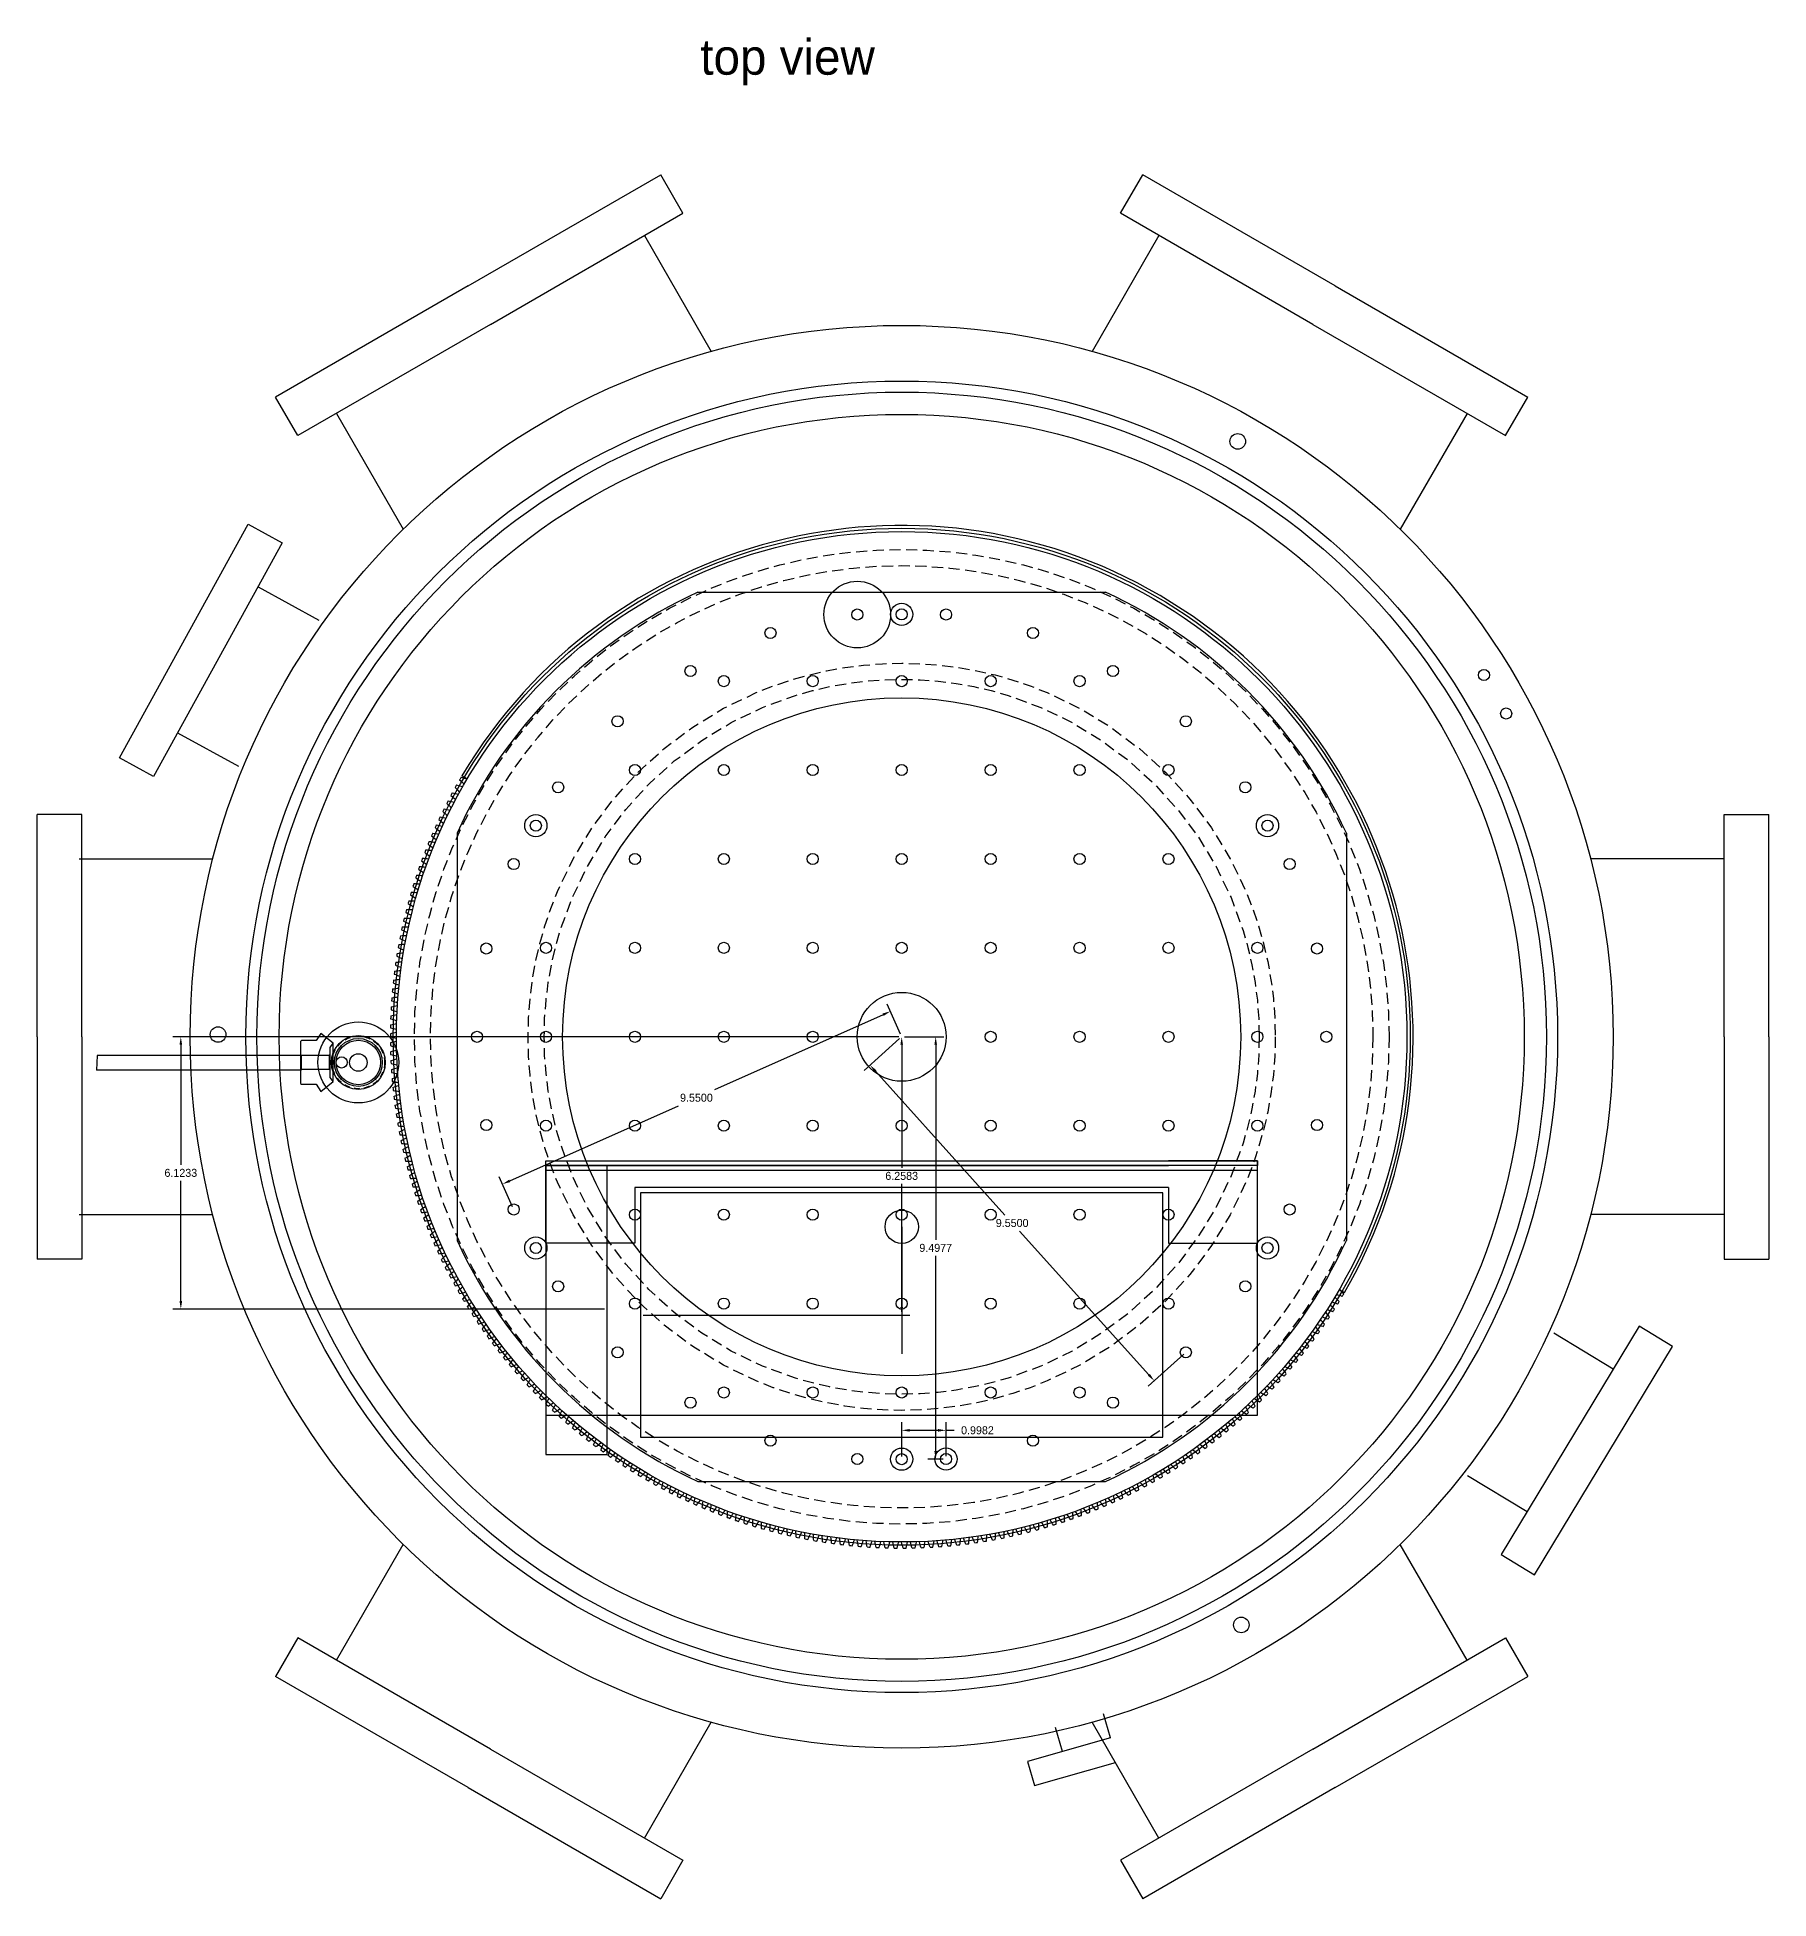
# Model space of a CAD drawing. Header units: inches. Extents: x -164 to 250, y -285 to 80.
# Drawn here: x -25.51 to 13.44, y -285.19 to -243.32 of the extents above; entities that cross this region are included whole.
import ezdxf

# ---------------------------------------------------------------- set-up
doc = ezdxf.new("R2010")
doc.units = ezdxf.units.IN
doc.header["$MEASUREMENT"] = 0
doc.linetypes.add('DASHED2', pattern=[0.375, 0.25, -0.125])
doc.linetypes.add('HIDDEN2', pattern=[0.1875, 0.125, -0.0625])
doc.layers.add('trajectories', color=3, linetype='Continuous')
doc.dimstyles.get("Standard").update_dxf_attribs({"dimtxt": 0.18, "dimasz": 0.18, "dimexe": 0.18, "dimexo": 0.0625, "dimgap": 0.09, "dimtad": 0, "dimtih": 1, "dimtoh": 1, "dimdec": 4, "dimzin": 0, "dimdsep": 46, "dimtxsty": 'Standard', "dimcen": 0.09, "dimadec": 0, "dimazin": 0, "dimtfac": 1, "dimtdec": 4, "dimtofl": 0, "dimtmove": 0, "dimatfit": 3, "dimfxl": 1, "dimtolj": 1, "dimtzin": 0, "dimarcsym": 0})

# ---------------------------------------------------------------- blocks, each defined once
blk = doc.blocks.new('*U32')
at = {"color": 4}
blk.add_arc((-7.99, -8.151), 11.5, 45.4038, 45.7334, dxfattribs=at)
for points in [[(0.037, 0.084), (-0.004, 0.061), (-0.044, 0.036), (-0.084, 0.01)], [(0.084, 0.038), (0.061, -0.003), (0.037, -0.044), (0.012, -0.084)]]:
    blk.add_open_spline(points, degree=3, dxfattribs=at)
blk = doc.blocks.new('*U33')
at = {"color": 0, "linetype": 'ByBlock', "lineweight": -2, "transparency": 16777216}
for p, rotation in [((78.687, -95.994), 49.27374301674811), ((78.887, -95.979), 48.26815642456929), ((79.087, -95.967), 47.26256983239065), ((79.287, -95.959), 46.2569832402122), ((79.487, -95.954), 45.25139664803376), ((79.687, -95.953), 44.24581005585532), ((79.888, -95.956), 43.24022346367686), ((80.088, -95.961), 42.23463687149859), ((80.288, -95.971), 41.22905027932033), ((80.488, -95.984), 40.2234636871417), ((76.523, -96.39), 60.33519553071336), ((76.716, -96.337), 59.32960893853489), ((76.91, -96.287), 58.32402234635626), ((77.105, -96.241), 57.31843575417746), ((77.3, -96.198), 56.31284916199867), ((77.497, -96.158), 55.30726256982003), ((77.694, -96.122), 54.3016759776414), ((77.891, -96.089), 53.29608938546278), ((78.09, -96.06), 52.29050279328433), ((78.288, -96.035), 51.28491620110571), ((78.487, -96.013), 50.27932960892691), ((80.688, -96), 39.21787709496306), ((80.887, -96.02), 38.2122905027848), ((81.086, -96.044), 37.20670391060654), ((81.284, -96.071), 36.20111731842791), ((81.482, -96.101), 35.19553072624909), ((81.68, -96.135), 34.18994413407047), ((81.877, -96.172), 33.18435754189184), ((82.073, -96.213), 32.1787709497134), ((82.268, -96.257), 31.17318435753512), ((82.463, -96.305), 30.16759776535685), ((82.656, -96.356), 29.16201117317822), ((82.849, -96.41), 28.15642458099977), ((75.386, -96.78), 66.36871508378475), ((75.573, -96.706), 65.36312849160593), ((75.76, -96.637), 64.35754189942732), ((75.949, -96.57), 63.35195530724869), ((76.139, -96.507), 62.34636871507007), ((76.331, -96.447), 61.3407821228916), ((83.041, -96.468), 27.15083798882151), ((83.232, -96.529), 26.14525139664289), ((83.421, -96.594), 25.13966480446408), ((83.61, -96.662), 24.1340782122856), ((83.797, -96.733), 23.12849162010716), ((83.983, -96.807), 22.12290502792853), ((74.475, -97.194), 71.39664804467787), ((74.654, -97.105), 70.3910614524998), ((74.835, -97.019), 69.38547486032115), ((75.017, -96.936), 68.37988826814237), ((75.201, -96.856), 67.37430167596357), ((84.168, -96.885), 21.11731843574972), ((84.351, -96.966), 20.11173184357129), ((84.533, -97.05), 19.10614525139301), ((84.713, -97.137), 18.10055865921494), ((84.892, -97.228), 17.09497206703686), ((73.774, -97.582), 75.41899441339186), ((73.946, -97.481), 74.41340782121304), ((74.121, -97.382), 73.40782122903461), ((74.297, -97.287), 72.40223463685615), ((85.069, -97.321), 16.08938547485838), ((85.245, -97.418), 15.08379888267958), ((85.418, -97.517), 14.07821229050075), ((85.59, -97.62), 13.07262569832194), ((73.102, -98.019), 79.44134078210618), ((73.267, -97.905), 78.43575418992792), ((73.434, -97.795), 77.43016759774946), ((73.603, -97.687), 76.42458100557066), ((85.761, -97.726), 12.06703910614318), ((85.929, -97.835), 11.06145251396437), ((86.095, -97.946), 10.05586592178589), ((86.259, -98.061), 9.05027932960782), ((72.619, -98.376), 82.45810055864187), ((72.778, -98.254), 81.45251396646343), ((72.939, -98.135), 80.44692737428481), ((86.422, -98.178), 8.04469273742973), ((86.582, -98.299), 7.039106145251279), ((86.74, -98.422), 6.033519553072465), ((72.006, -98.892), 86.48044692735569), ((72.156, -98.759), 85.47486033517688), ((72.308, -98.629), 84.46927374299825), ((72.462, -98.501), 83.46368715082018), ((86.896, -98.547), 5.027932960893711), ((87.05, -98.676), 4.022346368714788), ((87.201, -98.807), 3.016759776536228), ((71.57, -99.306), 89.49720670389155), ((71.713, -99.165), 88.49162011171276), ((71.858, -99.027), 87.48603351953413), ((87.35, -98.941), 2.011173184357352), ((87.497, -99.077), 1.005586592178477), ((71.292, -99.594), 91.508379888249), ((71.43, -99.449), 90.50279329607037), ((70.895, -100.045), 94.52513966478506), ((71.025, -99.892), 93.51955307260626), ((71.157, -99.742), 92.51396648042747), ((70.522, -100.516), 97.54189944132077), ((70.643, -100.357), 96.53631284914194), ((70.768, -100.2), 95.53072625696352), ((70.287, -100.84), 99.55307262567749), ((70.403, -100.677), 98.54748603349903), ((69.956, -101.342), 102.5698324022139), ((70.063, -101.173), 101.5642458100351), ((70.174, -101.006), 100.5586592178563), ((69.751, -101.686), 104.5810055865708), ((69.852, -101.513), 103.5754189943924), ((69.466, -102.215), 107.5977653631067), ((69.557, -102.037), 106.5921787709282), ((69.653, -101.861), 105.5865921787496), ((69.291, -102.576), 109.6089385474638), ((69.377, -102.395), 108.6033519552851), ((69.129, -102.942), 111.6201117318208), ((69.208, -102.758), 110.6145251396422), ((68.911, -103.502), 114.636871508356), ((68.98, -103.314), 113.6312849161777), ((69.053, -103.128), 112.6256983239995), ((68.782, -103.881), 116.648044692713), ((68.845, -103.691), 115.6424581005344), ((68.666, -104.265), 118.6592178770709), ((68.722, -104.073), 117.6536312848919), ((68.564, -104.652), 120.6703910614278), ((68.613, -104.458), 119.6648044692495), ((68.476, -105.043), 122.681564245785), ((68.518, -104.847), 121.6759776536064), ((68.401, -105.437), 124.6927374301419), ((68.437, -105.24), 123.6871508379635), ((68.315, -106.032), 127.7094972066773), ((68.34, -105.833), 126.7039106144988), ((68.369, -105.635), 125.6983240223203), ((68.275, -106.43), 129.7206703910343), ((68.293, -106.231), 128.7150837988559), ((68.249, -106.83), 131.7318435753912), ((68.26, -106.63), 130.7262569832128), ((68.237, -107.23), 133.7430167597764), ((68.242, -107.03), 132.7374301675978), ((68.237, -107.431), 134.748603351955), ((68.24, -107.631), 135.7541899441338), ((68.246, -107.831), 136.7597765363123), ((68.256, -108.031), 137.7653631284909), ((68.269, -108.231), 138.7709497206694), ((68.286, -108.431), 139.7765363128478), ((68.307, -108.63), 140.7821229050263), ((68.331, -108.829), 141.7877094972045), ((68.358, -109.028), 142.7932960893831), ((68.389, -109.225), 143.7988826815618), ((68.423, -109.423), 144.8044692737402), ((68.461, -109.62), 145.8100558659189), ((68.502, -109.816), 146.8156424580975), ((68.547, -110.011), 147.8212290502761), ((68.595, -110.205), 148.8268156424546), ((68.647, -110.399), 149.832402234633), ((68.701, -110.592), 150.8379888268115), ((68.76, -110.783), 151.8435754189901), ((68.821, -110.974), 152.8491620111685), ((68.886, -111.163), 153.8547486033466), ((68.955, -111.352), 154.8603351955249), ((69.026, -111.539), 155.8659217877037), ((69.101, -111.725), 156.8715083798822), ((69.179, -111.909), 157.8770949720606), ((69.26, -112.092), 158.8826815642392), ((69.345, -112.274), 159.8882681564174), ((69.433, -112.454), 160.8938547485958), ((69.523, -112.632), 161.8994413407746), ((69.617, -112.809), 162.9050279329532), ((69.715, -112.985), 163.9106145251315), ((69.815, -113.158), 164.91620111731), ((69.918, -113.33), 165.9217877094884), ((70.024, -113.5), 166.9273743016669), ((70.133, -113.668), 167.9329608938456), ((70.245, -113.834), 168.9385474860243), ((70.36, -113.998), 169.9441340782028), ((70.478, -114.16), 170.9497206703814), ((70.598, -114.32), 171.9553072625602), ((70.722, -114.478), 172.9608938547385), ((70.848, -114.633), 173.9664804469171), ((70.977, -114.787), 174.9720670390959), ((71.108, -114.938), 175.9776536312746), ((71.243, -115.086), 176.9832402234532), ((71.379, -115.233), 177.988826815632), ((71.519, -115.377), 178.9944134078103), ((71.66, -115.518), 180)]:
    blk.add_blockref('*U32', p, dxfattribs=dict(at, rotation=rotation))
blk.add_blockref('*U32', (87.641, -99.216), dxfattribs=at)
blk = doc.blocks.new('*D149')
at = {"layer": 'Defpoints', "color": 0, "transparency": 16777216}
for p in [(-6.064, -265.804), (-22.276, -271.927), (-12.689, -271.927)]:
    blk.add_point(p, dxfattribs=at)
at = {"layer": 'trajectories', "color": 0, "lineweight": -2, "transparency": 16777216}
for p, q in [((-6.126, -265.804), (-22.456, -265.804)), ((-22.276, -265.984), (-22.276, -268.685)), ((-22.276, -271.747), (-22.276, -269.045)), ((-12.751, -271.927), (-22.456, -271.927))]:
    blk.add_line(p, q, dxfattribs=at)
at = {"layer": 'trajectories', "color": 0, "transparency": 16777216}
for points in [[(-22.306, -265.984), (-22.246, -265.984), (-22.276, -265.804)], [(-22.306, -271.747), (-22.246, -271.747), (-22.276, -271.927)]]:
    blk.add_solid(points, dxfattribs=at)
at = {"layer": 'trajectories', "color": 0, "transparency": 16777216, "insert": (-22.276, -268.865), "char_height": 0.18, "attachment_point": 5}
blk.add_mtext('\\A1;6.1233', dxfattribs=at)
blk = doc.blocks.new('*D188')
at = {"layer": 'Defpoints', "color": 0, "transparency": 16777216}
for p in [(-6.064, -265.804), (-11.939, -272.062), (-6.064, -272.062)]:
    blk.add_point(p, dxfattribs=at)
at = {"layer": 'trajectories', "color": 0, "lineweight": -2, "transparency": 16777216}
for p, q in [((-6.126, -265.804), (-6.244, -265.804)), ((-6.064, -265.984), (-6.064, -268.753)), ((-6.064, -271.882), (-6.064, -269.113)), ((-11.876, -272.062), (-5.884, -272.062))]:
    blk.add_line(p, q, dxfattribs=at)
at = {"layer": 'trajectories', "color": 0, "transparency": 16777216}
for points in [[(-6.094, -265.984), (-6.034, -265.984), (-6.064, -265.804)], [(-6.094, -271.882), (-6.034, -271.882), (-6.064, -272.062)]]:
    blk.add_solid(points, dxfattribs=at)
at = {"layer": 'trajectories', "color": 0, "transparency": 16777216, "insert": (-6.064, -268.933), "char_height": 0.18, "attachment_point": 5}
blk.add_mtext('\\A1;6.2583', dxfattribs=at)
blk = doc.blocks.new('*D189')
at = {"layer": 'Defpoints', "color": 0, "transparency": 16777216}
for p in [(-6.064, -265.804), (0.327, -272.901), (-0.384, -273.54)]:
    blk.add_point(p, dxfattribs=at)
at = {"layer": 'trajectories', "color": 0, "lineweight": -2, "transparency": 16777216}
for p, q in [((-6.11, -265.845), (-6.908, -266.564)), ((-6.654, -266.577), (-3.741, -269.812)), ((-0.504, -273.407), (-3.417, -270.172)), ((0.28, -272.943), (-0.518, -273.661))]:
    blk.add_line(p, q, dxfattribs=at)
at = {"layer": 'trajectories', "color": 0, "transparency": 16777216}
for points in [[(-6.631, -266.557), (-6.676, -266.597), (-6.774, -266.443)], [(-0.482, -273.387), (-0.527, -273.427), (-0.384, -273.54)]]:
    blk.add_solid(points, dxfattribs=at)
at = {"layer": 'trajectories', "color": 0, "transparency": 16777216, "insert": (-3.579, -269.992), "char_height": 0.18, "attachment_point": 5}
blk.add_mtext('\\A1;9.5500', dxfattribs=at)
blk = doc.blocks.new('*D190')
at = {"layer": 'Defpoints', "color": 0, "transparency": 16777216}
for p in [(-6.064, -265.804), (-15.042, -269.117), (-14.788, -269.688)]:
    blk.add_point(p, dxfattribs=at)
at = {"layer": 'trajectories', "color": 0, "lineweight": -2, "transparency": 16777216}
for p, q in [((-6.482, -265.306), (-10.276, -266.995)), ((-6.089, -265.747), (-6.391, -265.068)), ((-14.878, -269.044), (-11.084, -267.355)), ((-14.813, -269.631), (-15.116, -268.953))]:
    blk.add_line(p, q, dxfattribs=at)
at = {"layer": 'trajectories', "color": 0, "transparency": 16777216}
for points in [[(-6.495, -265.278), (-6.47, -265.333), (-6.318, -265.233)], [(-14.89, -269.016), (-14.866, -269.071), (-15.042, -269.117)]]:
    blk.add_solid(points, dxfattribs=at)
at = {"layer": 'trajectories', "color": 0, "transparency": 16777216, "insert": (-10.68, -267.175), "char_height": 0.18, "attachment_point": 5}
blk.add_mtext('\\A1;9.5500', dxfattribs=at)
blk = doc.blocks.new('*D192')
at = {"layer": 'Defpoints', "color": 0, "transparency": 16777216}
for p in [(-5.065, -274.655), (-6.064, -275.304), (-5.065, -275.301)]:
    blk.add_point(p, dxfattribs=at)
at = {"layer": 'trajectories', "color": 0, "lineweight": -2, "transparency": 16777216}
for p, q in [((-6.064, -275.241), (-6.064, -274.475)), ((-5.884, -274.655), (-5.245, -274.655)), ((-5.065, -275.239), (-5.065, -274.475)), ((-5.065, -274.655), (-4.885, -274.655))]:
    blk.add_line(p, q, dxfattribs=at)
at = {"layer": 'trajectories', "color": 0, "transparency": 16777216}
for points in [[(-5.884, -274.625), (-5.884, -274.685), (-6.064, -274.655)], [(-5.245, -274.625), (-5.245, -274.685), (-5.065, -274.655)]]:
    blk.add_solid(points, dxfattribs=at)
at = {"layer": 'trajectories', "color": 0, "transparency": 16777216, "insert": (-4.36, -274.655), "char_height": 0.18, "attachment_point": 5}
blk.add_mtext('\\A1;0.9982', dxfattribs=at)
blk = doc.blocks.new('*D193')
at = {"layer": 'Defpoints', "color": 0, "transparency": 16777216}
for p in [(-6.064, -265.804), (-5.299, -265.804), (-5.065, -275.301)]:
    blk.add_point(p, dxfattribs=at)
at = {"layer": 'trajectories', "color": 0, "lineweight": -2, "transparency": 16777216}
for p, q in [((-6.001, -265.804), (-5.119, -265.804)), ((-5.299, -265.984), (-5.299, -270.372)), ((-5.299, -275.121), (-5.299, -270.732)), ((-5.128, -275.301), (-5.479, -275.301))]:
    blk.add_line(p, q, dxfattribs=at)
at = {"layer": 'trajectories', "color": 0, "transparency": 16777216}
for points in [[(-5.329, -265.984), (-5.269, -265.984), (-5.299, -265.804)], [(-5.329, -275.121), (-5.269, -275.121), (-5.299, -275.301)]]:
    blk.add_solid(points, dxfattribs=at)
at = {"layer": 'trajectories', "color": 0, "transparency": 16777216, "insert": (-5.299, -270.552), "char_height": 0.18, "attachment_point": 5}
blk.add_mtext('\\A1;9.4977', dxfattribs=at)

msp = doc.modelspace()

# ---------------------------------------------------------------- linework, layer by layer
for p, q in [((-15.81369, -248.91616), (-11.48356, -246.41616)), ((-10.98356, -247.28219), (-11.48356, -246.41616)), ((-1.14382, -247.28219), (-0.64382, -246.41616)), ((3.68631, -248.91616), (-0.64382, -246.41616)), ((-15.31369, -249.78219), (-10.98356, -247.28219)), ((3.18631, -249.78219), (-1.14382, -247.28219)), ((-11.84959, -247.78219), (-10.34555, -250.38725)), ((-0.27779, -247.78219), (-1.78182, -250.38725)), ((-0.27779, -247.78219), (-1.78182, -250.38725)), ((-15.81369, -248.91616), (-20.14382, -251.41616)), ((3.68631, -248.91616), (8.01644, -251.41616)), ((-15.31369, -249.78219), (-19.64382, -252.28219)), ((3.18631, -249.78219), (7.51644, -252.28219)), ((-19.64382, -252.28219), (-20.14382, -251.41616)), ((7.51644, -252.28219), (8.01644, -251.41616)), ((-18.77779, -251.78219), (-17.27376, -254.38725)), ((6.65041, -251.78219), (5.14638, -254.38725)), ((6.65041, -251.78219), (5.14638, -254.38725)), ((-20.53808, -255.68195), (-19.16978, -256.43637)), ((-22.20964, -256.90143), (-22.20964, -256.90143)), ((-22.3487, -258.96587), (-20.9804, -259.72029)), ((-25.50501, -265.80366), (-25.50501, -260.80366)), ((-24.50501, -260.80366), (-25.50501, -260.80366)), ((-24.50501, -265.80366), (-24.50501, -260.80366)), ((12.43631, -265.80366), (12.43631, -260.80366)), ((12.43631, -260.80366), (13.43631, -260.80366)), ((13.43631, -265.80366), (13.43631, -260.80366)), ((-24.56369, -261.80366), (-21.55562, -261.80366)), ((12.43631, -261.80366), (9.42825, -261.80366)), ((12.43631, -261.80366), (9.42825, -261.80366)), ((-25.50501, -265.80366), (-25.50501, -270.80366)), ((-24.50501, -265.80366), (-24.50501, -270.80366)), ((-19.12851, -265.72841), (-19.23521, -265.88845)), ((-18.84938, -265.94849), (-19.12851, -265.72841)), ((12.43631, -265.80366), (12.43631, -270.80366)), ((13.43631, -265.80366), (13.43631, -270.80366)), ((-19.56316, -265.88845), (-19.58284, -265.90813)), ((-19.58284, -265.90813), (-19.58284, -266.85301)), ((-19.56316, -266.22309), (-19.58284, -266.20341)), ((-19.23521, -265.88845), (-19.56316, -265.88845)), ((-18.93324, -266.22309), (-19.56316, -266.22309)), ((-19.56316, -266.53805), (-19.56316, -266.22309)), ((-18.93324, -266.22309), (-18.91355, -266.20341)), ((-18.93324, -266.53805), (-18.93324, -266.22309)), ((-18.91355, -266.04495), (-18.84938, -265.94849)), ((-18.91355, -266.7162), (-18.91355, -266.04495)), ((-18.84938, -266.81266), (-18.84938, -265.94849)), ((-19.58284, -266.55774), (-19.56316, -266.53805)), ((-18.93324, -266.53805), (-19.56316, -266.53805)), ((-18.91355, -266.55774), (-18.93324, -266.53805)), ((-19.58284, -266.85301), (-19.56316, -266.8727)), ((-19.56316, -266.8727), (-19.23521, -266.8727)), ((-19.23521, -266.8727), (-19.12851, -267.03274)), ((-19.12851, -267.03274), (-18.84938, -266.81266)), ((-18.84938, -266.81266), (-18.91355, -266.7162)), ((-24.56369, -269.80366), (-21.55562, -269.80366)), ((12.43631, -269.80366), (9.42825, -269.80366)), ((12.43631, -269.80366), (9.42825, -269.80366)), ((-24.50501, -270.80366), (-25.50501, -270.80366)), ((12.43631, -270.80366), (13.43631, -270.80366)), ((9.93917, -273.27799), (8.60166, -272.47022)), ((8.00052, -276.488), (6.66302, -275.68023)), ((-18.77779, -279.82513), (-17.27376, -277.22007)), ((6.65041, -279.82513), (5.14638, -277.22007)), ((-19.64382, -279.32513), (-20.14382, -280.19115)), ((-15.31369, -281.82513), (-19.64382, -279.32513)), ((3.18631, -281.82513), (7.51644, -279.32513)), ((7.51644, -279.32513), (8.01644, -280.19115)), ((-15.81369, -282.69115), (-20.14382, -280.19115)), ((3.68631, -282.69115), (8.01644, -280.19115)), ((-11.84959, -283.82513), (-10.34555, -281.22007)), ((-2.45004, -281.87984), (-2.60375, -281.33875)), ((-0.27779, -283.82513), (-1.78182, -281.22007)), ((-1.36786, -281.57242), (-1.52157, -281.03133)), ((-15.31369, -281.82513), (-10.98356, -284.32513)), ((3.18631, -281.82513), (-1.14382, -284.32513)), ((-15.81369, -282.69115), (-11.48356, -285.19115)), ((3.68631, -282.69115), (-0.64382, -285.19115)), ((-10.98356, -284.32513), (-11.48356, -285.19115)), ((-1.14382, -284.32513), (-0.64382, -285.19115))]:
    msp.add_line(p, q)
at = {"color": 3}
for p, q in [((-10.64626, -255.80366), (-1.48111, -255.80366)), ((-16.06369, -261.22108), (-16.06369, -270.38623)), ((3.93631, -261.22108), (3.93631, -270.38623)), ((-10.64626, -275.80366), (-1.48111, -275.80366))]:
    msp.add_line(p, q, dxfattribs=at)
at = {"color": 4}
for p, q in [((-15.83558, -260.0047), (-15.95339, -259.93478)), ((3.77638, -271.48617), (3.89501, -271.55468))]:
    msp.add_line(p, q, dxfattribs=at)
at = {"color": 7}
for p, q in [((-24.15771, -266.22309), (-24.1702, -266.55774)), ((-19.56316, -266.22309), (-24.15771, -266.22309)), ((-19.58284, -266.55774), (-24.1702, -266.55774))]:
    msp.add_line(p, q, dxfattribs=at)
at = {"color": 50}
msp.add_line((-6.06369, -270.07701), (-6.06369, -272.93108), dxfattribs=at)
for points in [[(-19.99489, -254.69677), (-22.89189, -259.95104), (-23.65814, -259.52857), (-20.76114, -254.27429)], [(10.52076, -272.31499), (7.41892, -277.451), (8.16793, -277.90335), (11.26976, -272.76734)]]:
    msp.add_lwpolyline(points, close=True)
for points in [[(-14.06369, -268.59701), (1.93631, -268.59701), (1.93631, -268.69701), (-14.06369, -268.69701)], [(-14.06369, -275.19701), (-12.68869, -275.19701), (-12.68869, -268.69701), (-14.06369, -268.69701)], [(-14.06369, -274.31201), (1.93631, -274.31201), (1.93631, -268.81201), (-14.06369, -268.81201)], [(-11.93869, -274.81201), (-0.18869, -274.81201), (-0.18869, -269.31201), (-11.93869, -269.31201)]]:
    msp.add_lwpolyline(points, close=True, dxfattribs=at)
for points in [[(-12.06369, -269.19701), (-12.06369, -270.44701), (-14.06369, -270.44701), (-14.06369, -268.59701), (-12.06369, -268.59701)], [(-14.06369, -269.19701), (-14.06369, -268.69701), (-0.06369, -268.69701)], [(-0.06369, -269.19701), (-0.06369, -270.44701), (1.93631, -270.44701), (1.93631, -268.59701), (-0.06369, -268.59701)], [(-0.06369, -269.19701), (-12.06369, -269.19701)]]:
    msp.add_lwpolyline(points, dxfattribs=at)
msp.add_lwpolyline([(-1.36786, -281.57242), (-3.23162, -282.10186), (-3.07791, -282.64296), (-1.25869, -282.12616)])
for centre, radius in [((-6.06369, -265.80366), 16), ((-6.06369, -265.80366), 14.75), ((-6.06369, -265.80366), 14.5), ((-6.06369, -265.80366), 14), ((1.49321, -252.41162), 0.175), ((7.03049, -257.66638), 0.125), ((7.53049, -258.5324), 0.125), ((-21.43864, -265.7526), 0.175), ((-18.28363, -266.38057), 0.91023), ((-18.28363, -266.38057), 0.60531), ((-18.28363, -266.38057), 0.53878), ((-18.28363, -266.38057), 0.5), ((-18.28363, -266.38057), 0.19685), ((1.57381, -279.0322), 0.175)]:
    msp.add_circle(centre, radius)
at = {"color": 4}
for centre, radius in [((-6.06369, -265.80366), 11.43645), ((-6.06369, -265.80366), 11.363), ((-7.06194, -256.30597), 0.125), ((-6.06369, -256.30366), 0.25), ((-5.06544, -256.30597), 0.125), ((-9.0148, -256.72107), 0.125), ((-3.11258, -256.72107), 0.125), ((-10.81369, -257.57642), 0.125), ((-1.31369, -257.57642), 0.125), ((-6.06369, -265.80366), 7.625), ((-12.45389, -258.70662), 0.125), ((0.32651, -258.70662), 0.125), ((-13.7898, -260.19031), 0.125), ((1.66242, -260.19031), 0.125), ((-14.29093, -261.05366), 0.25), ((2.16355, -261.05366), 0.25), ((-14.78805, -261.91932), 0.125), ((2.66067, -261.91932), 0.125), ((-15.405, -263.8181), 0.125), ((3.27762, -263.8181), 0.125), ((-15.61369, -265.80366), 0.125), ((3.48631, -265.80366), 0.125), ((-15.405, -267.78921), 0.125), ((3.27762, -267.78921), 0.125), ((-14.78805, -269.68799), 0.125), ((2.66067, -269.68799), 0.125), ((-14.29093, -270.55366), 0.25), ((2.16355, -270.55366), 0.25), ((-13.7898, -271.41701), 0.125), ((1.66242, -271.41701), 0.125), ((-12.45389, -272.90069), 0.125), ((0.32651, -272.90069), 0.125), ((-10.81369, -274.0309), 0.125), ((-1.31369, -274.0309), 0.125), ((-9.0148, -274.88625), 0.125), ((-6.06369, -275.30366), 0.25), ((-3.11258, -274.88625), 0.125), ((-7.06194, -275.30134), 0.125), ((-5.06544, -275.30134), 0.125)]:
    msp.add_circle(centre, radius, dxfattribs=at)
at = {"color": 4, "linetype": 'DASHED2'}
for radius in [10.9601, 10.59791, 8.4021, 8.0399]:
    msp.add_circle((-6.06369, -265.80366), radius, dxfattribs=at)
at = {"color": 50}
for centre, radius in [((-7.06194, -256.30597), 0.75), ((-6.06369, -270.07701), 0.375), ((-5.06544, -275.30134), 0.25)]:
    msp.add_circle(centre, radius, dxfattribs=at)
at = {"color": 3}
for centre, radius in [((-6.06369, -256.30366), 0.125), ((-10.06369, -257.80366), 0.125), ((-8.06369, -257.80366), 0.125), ((-6.06369, -257.80366), 0.125), ((-4.06369, -257.80366), 0.125), ((-2.06369, -257.80366), 0.125), ((-12.06369, -259.80366), 0.125), ((-10.06369, -259.80366), 0.125), ((-8.06369, -259.80366), 0.125), ((-6.06369, -259.80366), 0.125), ((-4.06369, -259.80366), 0.125), ((-2.06369, -259.80366), 0.125), ((-0.06369, -259.80366), 0.125), ((-14.29093, -261.05366), 0.125), ((2.16355, -261.05366), 0.125), ((-12.06369, -261.80366), 0.125), ((-10.06369, -261.80366), 0.125), ((-8.06369, -261.80366), 0.125), ((-6.06369, -261.80366), 0.125), ((-4.06369, -261.80366), 0.125), ((-2.06369, -261.80366), 0.125), ((-0.06369, -261.80366), 0.125), ((-14.06369, -263.80366), 0.125), ((-12.06369, -263.80366), 0.125), ((-10.06369, -263.80366), 0.125), ((-8.06369, -263.80366), 0.125), ((-6.06369, -263.80366), 0.125), ((-4.06369, -263.80366), 0.125), ((-2.06369, -263.80366), 0.125), ((-0.06369, -263.80366), 0.125), ((1.93631, -263.80366), 0.125), ((-6.06369, -265.80366), 1), ((-14.06369, -265.80366), 0.125), ((-12.06369, -265.80366), 0.125), ((-10.06369, -265.80366), 0.125), ((-8.06369, -265.80366), 0.125), ((-4.06369, -265.80366), 0.125), ((-2.06369, -265.80366), 0.125), ((-0.06369, -265.80366), 0.125), ((1.93631, -265.80366), 0.125), ((-18.65863, -266.38057), 0.125), ((-14.06369, -267.80366), 0.125), ((-12.06369, -267.80366), 0.125), ((-10.06369, -267.80366), 0.125), ((-8.06369, -267.80366), 0.125), ((-6.06369, -267.80366), 0.125), ((-4.06369, -267.80366), 0.125), ((-2.06369, -267.80366), 0.125), ((-0.06369, -267.80366), 0.125), ((1.93631, -267.80366), 0.125), ((-12.06369, -269.80366), 0.125), ((-10.06369, -269.80366), 0.125), ((-8.06369, -269.80366), 0.125), ((-6.06369, -269.80366), 0.125), ((-4.06369, -269.80366), 0.125), ((-2.06369, -269.80366), 0.125), ((-0.06369, -269.80366), 0.125), ((-14.29093, -270.55366), 0.125), ((2.16355, -270.55366), 0.125), ((-12.06369, -271.80366), 0.125), ((-10.06369, -271.80366), 0.125), ((-8.06369, -271.80366), 0.125), ((-6.06369, -271.80366), 0.125), ((-4.06369, -271.80366), 0.125), ((-2.06369, -271.80366), 0.125), ((-0.06369, -271.80366), 0.125), ((-10.06369, -273.80366), 0.125), ((-8.06369, -273.80366), 0.125), ((-6.06369, -273.80366), 0.125), ((-4.06369, -273.80366), 0.125), ((-2.06369, -273.80366), 0.125), ((-6.06369, -275.30366), 0.125)]:
    msp.add_circle(centre, radius, dxfattribs=at)
at = {"linetype": 'HIDDEN2'}
msp.add_circle((-18.28363, -266.38057), 0.59055, dxfattribs=at)
at = {"color": 4}
msp.add_arc((-6.06369, -265.80366), 11.5, 329.994124, 149.313719, dxfattribs=at)
at = {"color": 3}
for start, end in [(114.619977, 155.380023), (24.619977, 65.380023), (204.619977, 245.380023), (294.619977, 335.380023)]:
    msp.add_arc((-6.06369, -265.80366), 11, start, end, dxfattribs=at)

# ---------------------------------------------------------------- block references
at = {"color": 4, "rotation": 104.0853014914152}
msp.add_blockref('*U33', (-90.81858, -369.18926), dxfattribs=at)

# ---------------------------------------------------------------- texts
at = {"color": 50, "insert": (-10.59235, -243.36403), "char_height": 0.8, "width": 5.6578593, "attachment_point": 1}
msp.add_mtext('top view', dxfattribs=at)

# ---------------------------------------------------------------- dimensions: what is measured, and where the dimension line sits
at = {"layer": 'trajectories'}
for p2, distance, picture, middle in [((-14.78805, -269.68799), -0.62509, '*D190', (-10.68012, -267.17478)), ((0.32651, -272.90069), -0.95598, '*D189', (-3.57902, -269.99185))]:
    dim = msp.add_aligned_dim(p1=(-6.06369, -265.80366), p2=p2, distance=distance, dimstyle='Standard', dxfattribs=at)
    dim.commit()
    dim.dimension.update_dxf_attribs({"geometry": picture, "text_midpoint": middle})
for base, p2, picture, middle in [((-22.276062, -271.927007), (-12.688688, -271.927007), '*D149', (-22.276062, -268.865332)), ((-6.063688, -272.062007), (-11.938688, -272.062007), '*D188', (-6.063688, -268.932832))]:
    dim = msp.add_linear_dim(base=base, p1=(-6.063688, -265.803658), p2=p2, angle=90, dimstyle='Standard', dxfattribs=at)
    dim.commit()
    dim.dimension.update_dxf_attribs({"geometry": picture, "text_midpoint": middle})
dim = msp.add_linear_dim(base=(-5.29879, -265.80366), p1=(-5.06544, -275.30134), p2=(-6.06369, -265.80366), angle=90, dimstyle='Standard', dxfattribs=at)
dim.commit()
dim.dimension.update_dxf_attribs({"geometry": '*D193', "text_midpoint": (-5.29879, -270.5525), "dimtype": 160})
dim = msp.add_linear_dim(base=(-5.065441, -274.654684), p1=(-6.063688, -275.303658), p2=(-5.065441, -275.301342), dimstyle='Standard', dxfattribs=at)
dim.commit()
dim.dimension.update_dxf_attribs({"geometry": '*D192', "text_midpoint": (-4.360441, -274.654684)})

doc.saveas('drawing.dxf')
